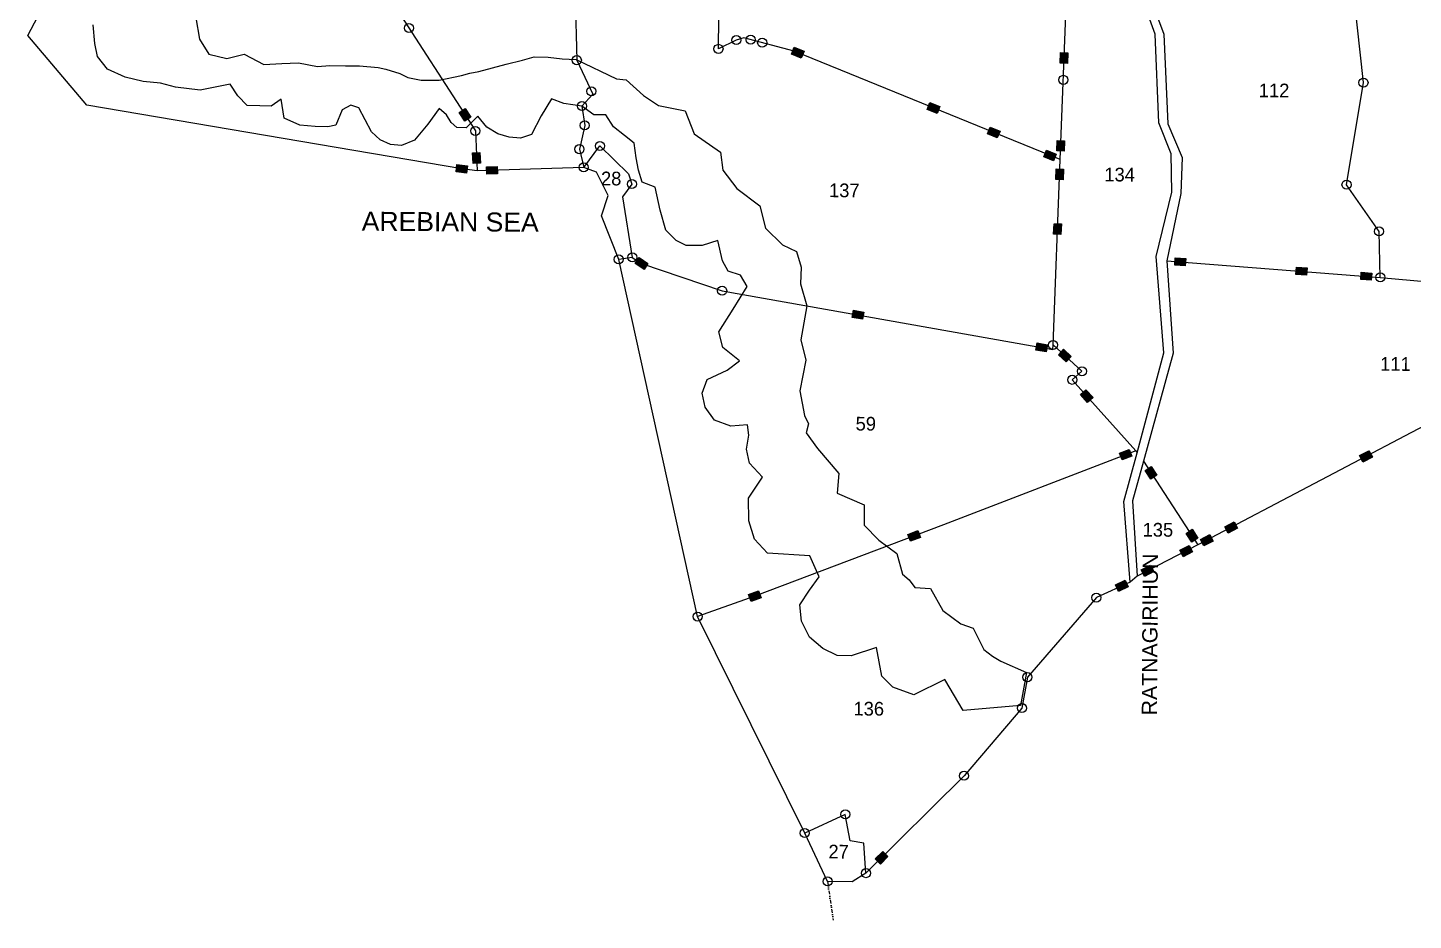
# Model space of a CAD drawing. Header units: metres. Extents: x 311141 to 315796, y 1906170 to 1910884.
# Drawn here: x 311141 to 313028, y 1906665 to 1907880 of the extents above; entities that cross this region are included whole.
import ezdxf

# ---------------------------------------------------------------- set-up
doc = ezdxf.new("R2010")
doc.units = ezdxf.units.M
doc.header["$MEASUREMENT"] = 0
doc.linetypes.add('DIVIDE', pattern=[1.25, 0.5, -0.25, 0, -0.25, 0, -0.25])
for name, color, linetype in [('OFF', 1, 'Continuous'), ('POLY_HATCH', 12, 'Continuous'), ('POLY_PARCEL', 6, 'Continuous'), ('POLY_ROAD', 30, 'Continuous'), ('TEXT_MAPOUT', 7, 'Continuous'), ('TEXT_PARCEL', 7, 'Continuous'), ('V_BOUND_LINE', 7, 'Continuous'), ('V_DIVIDE_LINE', 7, 'DIVIDE')]:
    doc.layers.add(name, color=color, linetype=linetype)
doc.styles.get("Standard").update_dxf_attribs({"font": 'arial.ttf'})
doc.styles.add('TEXT_MAP', font='')
doc.styles.get('TEXT_MAP').set_extended_font_data('Kruti Dev 050')

msp = doc.modelspace()

# ---------------------------------------------------------------- hatches: boundary and pattern name
for points in [[(312194.3, 1907838.8), (312198.1, 1907848), (312184.7, 1907853.4), (312181, 1907844.2)], [(312547, 1907831.9), (312556.9, 1907831.5), (312557.5, 1907845.9), (312547.5, 1907846.3)], [(311736.1, 1907752.8), (311744.5, 1907758.2), (311736.7, 1907770.3), (311728.3, 1907764.9)], [(312379.2, 1907763.5), (312383, 1907772.7), (312369.6, 1907778.2), (312365.9, 1907768.9)], [(312461.2, 1907730.1), (312465, 1907739.4), (312451.6, 1907744.8), (312447.9, 1907735.6)], [(312542.3, 1907712.3), (312552.2, 1907711.9), (312552.8, 1907726.3), (312542.9, 1907726.7)], [(311747.4, 1907695.3), (311757.4, 1907695.7), (311756.8, 1907710.1), (311746.8, 1907709.7)], [(312537.8, 1907698.9), (312541.6, 1907708.2), (312528.3, 1907713.6), (312524.5, 1907704.4)], [(311738.5, 1907682.3), (311739.8, 1907692.2), (311725.5, 1907694), (311724.2, 1907684.1)], [(311765.8, 1907690.8), (311766.1, 1907680.9), (311780.5, 1907681.3), (311780.2, 1907691.3)], [(312551.3, 1907687.5), (312541.3, 1907687.8), (312540.8, 1907673.4), (312550.8, 1907673.1)], [(312538, 1907598.9), (312547.9, 1907598.6), (312548.5, 1907613), (312538.5, 1907613.3)], [(311973.6, 1907567.3), (311968.1, 1907559), (311980.2, 1907551.1), (311985.6, 1907559.4)], [(312703.6, 1907567.1), (312702.8, 1907557.1), (312717.2, 1907556), (312717.9, 1907566)], [(312882.4, 1907543.2), (312883.2, 1907553.1), (312868.8, 1907554.2), (312868, 1907544.3)], [(312970.5, 1907536.3), (312971.3, 1907546.2), (312956.9, 1907547.4), (312956.2, 1907537.4)], [(312277.9, 1907483.2), (312279.7, 1907493), (312265.5, 1907495.5), (312263.7, 1907485.7)], [(312527.8, 1907438.8), (312529.5, 1907448.7), (312515.4, 1907451.2), (312513.6, 1907441.4)], [(312555.1, 1907425.3), (312561.8, 1907432.7), (312551.2, 1907442.4), (312544.4, 1907435)], [(312584.2, 1907370.1), (312591.6, 1907376.7), (312582, 1907387.4), (312574.6, 1907380.8)], [(312644.6, 1907296.9), (312641, 1907306.2), (312627.5, 1907301.1), (312631.1, 1907291.8)], [(312972, 1907295.6), (312967.3, 1907304.4), (312954.6, 1907297.7), (312959.2, 1907288.9)], [(312670.8, 1907283), (312662.4, 1907277.6), (312670.3, 1907265.5), (312678.7, 1907271)], [(312356.6, 1907186.3), (312353.1, 1907195.6), (312339.6, 1907190.5), (312343.1, 1907181.2)], [(312726.2, 1907179.8), (312734.5, 1907185.3), (312726.7, 1907197.4), (312718.3, 1907191.9)], [(312770.9, 1907201), (312775.5, 1907192.1), (312788.2, 1907198.9), (312783.6, 1907207.7)], [(312727, 1907166.7), (312722.5, 1907175.6), (312709.6, 1907169), (312714.2, 1907160.2)], [(312737.9, 1907183.6), (312742.6, 1907174.8), (312755.3, 1907181.5), (312750.7, 1907190.3)], [(312657.1, 1907142.1), (312661.6, 1907133.2), (312674.4, 1907139.8), (312669.9, 1907148.6)], [(312639.6, 1907119), (312635.4, 1907128), (312622.3, 1907122), (312626.5, 1907113)], [(312139.6, 1907104.4), (312136.1, 1907113.8), (312122.6, 1907108.7), (312126.1, 1907099.3)], [(312294.9, 1906748.9), (312302, 1906741.9), (312312.2, 1906752), (312305.2, 1906759.1)]]:
    msp.add_hatch(color=256).paths.add_polyline_path(points)

# ---------------------------------------------------------------- linework, layer by layer
for p, q in [((312181, 1907844.2), (312184.7, 1907853.4)), ((312194.3, 1907838.8), (312181, 1907844.2)), ((312184.7, 1907853.4), (312198.1, 1907848)), ((312198.1, 1907848), (312194.3, 1907838.8)), ((312547, 1907831.9), (312547.5, 1907846.3)), ((312547.5, 1907846.3), (312557.5, 1907845.9)), ((312557.5, 1907845.9), (312556.9, 1907831.5)), ((312556.9, 1907831.5), (312547, 1907831.9)), ((311728.3, 1907764.9), (311736.7, 1907770.3)), ((311736.1, 1907752.8), (311728.3, 1907764.9)), ((311736.7, 1907770.3), (311744.5, 1907758.2)), ((312365.9, 1907768.9), (312369.6, 1907778.2)), ((312379.2, 1907763.5), (312365.9, 1907768.9)), ((312369.6, 1907778.2), (312383, 1907772.7)), ((312383, 1907772.7), (312379.2, 1907763.5)), ((311744.5, 1907758.2), (311736.1, 1907752.8)), ((312447.9, 1907735.6), (312451.6, 1907744.8)), ((312451.6, 1907744.8), (312465, 1907739.4)), ((312461.2, 1907730.1), (312447.9, 1907735.6)), ((312465, 1907739.4), (312461.2, 1907730.1)), ((312542.3, 1907712.3), (312542.9, 1907726.7)), ((312542.9, 1907726.7), (312552.8, 1907726.3)), ((312552.8, 1907726.3), (312552.2, 1907711.9)), ((311746.8, 1907709.7), (311756.8, 1907710.1)), ((311747.4, 1907695.3), (311746.8, 1907709.7)), ((311756.8, 1907710.1), (311757.4, 1907695.7)), ((312524.5, 1907704.4), (312528.3, 1907713.6)), ((312537.8, 1907698.9), (312524.5, 1907704.4)), ((312528.3, 1907713.6), (312541.6, 1907708.2)), ((312541.6, 1907708.2), (312537.8, 1907698.9)), ((312552.2, 1907711.9), (312542.3, 1907712.3)), ((311724.2, 1907684.1), (311725.5, 1907694)), ((311725.5, 1907694), (311739.8, 1907692.2)), ((311739.8, 1907692.2), (311738.5, 1907682.3)), ((311757.4, 1907695.7), (311747.4, 1907695.3)), ((311765.8, 1907690.8), (311780.2, 1907691.3)), ((311766.1, 1907680.9), (311765.8, 1907690.8)), ((311780.2, 1907691.3), (311780.5, 1907681.3)), ((312540.8, 1907673.4), (312541.3, 1907687.8)), ((312541.3, 1907687.8), (312551.3, 1907687.5)), ((312551.3, 1907687.5), (312550.8, 1907673.1)), ((311738.5, 1907682.3), (311724.2, 1907684.1)), ((311780.5, 1907681.3), (311766.1, 1907680.9)), ((312550.8, 1907673.1), (312540.8, 1907673.4)), ((312538, 1907598.9), (312538.5, 1907613.3)), ((312538.5, 1907613.3), (312548.5, 1907613)), ((312548.5, 1907613), (312547.9, 1907598.6)), ((312547.9, 1907598.6), (312538, 1907598.9)), ((311968.1, 1907559), (311973.6, 1907567.3)), ((311980.2, 1907551.1), (311968.1, 1907559)), ((311973.6, 1907567.3), (311985.6, 1907559.4)), ((311985.6, 1907559.4), (311980.2, 1907551.1)), ((312702.8, 1907557.1), (312703.6, 1907567.1)), ((312717.2, 1907556), (312702.8, 1907557.1)), ((312703.6, 1907567.1), (312717.9, 1907566)), ((312717.9, 1907566), (312717.2, 1907556)), ((312868, 1907544.3), (312868.8, 1907554.2)), ((312868.8, 1907554.2), (312883.2, 1907553.1)), ((312883.2, 1907553.1), (312882.4, 1907543.2)), ((312882.4, 1907543.2), (312868, 1907544.3)), ((312956.2, 1907537.4), (312956.9, 1907547.4)), ((312970.5, 1907536.3), (312956.2, 1907537.4)), ((312956.9, 1907547.4), (312971.3, 1907546.2)), ((312971.3, 1907546.2), (312970.5, 1907536.3)), ((312263.7, 1907485.7), (312265.5, 1907495.5)), ((312277.9, 1907483.2), (312263.7, 1907485.7)), ((312265.5, 1907495.5), (312279.7, 1907493)), ((312279.7, 1907493), (312277.9, 1907483.2)), ((312513.6, 1907441.4), (312515.4, 1907451.2)), ((312527.8, 1907438.8), (312513.6, 1907441.4)), ((312515.4, 1907451.2), (312529.5, 1907448.7)), ((312529.5, 1907448.7), (312527.8, 1907438.8)), ((312544.4, 1907435), (312551.2, 1907442.4)), ((312551.2, 1907442.4), (312561.8, 1907432.7)), ((312555.1, 1907425.3), (312544.4, 1907435)), ((312561.8, 1907432.7), (312555.1, 1907425.3)), ((312574.6, 1907380.8), (312582, 1907387.4)), ((312582, 1907387.4), (312591.6, 1907376.7)), ((312584.2, 1907370.1), (312574.6, 1907380.8)), ((312591.6, 1907376.7), (312584.2, 1907370.1)), ((312627.5, 1907301.1), (312641, 1907306.2)), ((312631.1, 1907291.8), (312627.5, 1907301.1)), ((312644.6, 1907296.9), (312631.1, 1907291.8)), ((312641, 1907306.2), (312644.6, 1907296.9)), ((312954.6, 1907297.7), (312967.3, 1907304.4)), ((312959.2, 1907288.9), (312954.6, 1907297.7)), ((312972, 1907295.6), (312959.2, 1907288.9)), ((312967.3, 1907304.4), (312972, 1907295.6)), ((312662.4, 1907277.6), (312670.8, 1907283)), ((312670.3, 1907265.5), (312662.4, 1907277.6)), ((312678.7, 1907271), (312670.3, 1907265.5)), ((312670.8, 1907283), (312678.7, 1907271)), ((312339.6, 1907190.5), (312353.1, 1907195.6)), ((312353.1, 1907195.6), (312356.6, 1907186.3)), ((312718.3, 1907191.9), (312726.7, 1907197.4)), ((312726.7, 1907197.4), (312734.5, 1907185.3)), ((312770.9, 1907201), (312783.6, 1907207.7)), ((312775.5, 1907192.1), (312770.9, 1907201)), ((312788.2, 1907198.9), (312775.5, 1907192.1)), ((312783.6, 1907207.7), (312788.2, 1907198.9)), ((312343.1, 1907181.2), (312339.6, 1907190.5)), ((312356.6, 1907186.3), (312343.1, 1907181.2)), ((312709.6, 1907169), (312722.5, 1907175.6)), ((312726.2, 1907179.8), (312718.3, 1907191.9)), ((312722.5, 1907175.6), (312727, 1907166.7)), ((312734.5, 1907185.3), (312726.2, 1907179.8)), ((312737.9, 1907183.6), (312750.7, 1907190.3)), ((312742.6, 1907174.8), (312737.9, 1907183.6)), ((312755.3, 1907181.5), (312742.6, 1907174.8)), ((312750.7, 1907190.3), (312755.3, 1907181.5)), ((312714.2, 1907160.2), (312709.6, 1907169)), ((312727, 1907166.7), (312714.2, 1907160.2)), ((312657.1, 1907142.1), (312669.9, 1907148.6)), ((312661.6, 1907133.2), (312657.1, 1907142.1)), ((312674.4, 1907139.8), (312661.6, 1907133.2)), ((312669.9, 1907148.6), (312674.4, 1907139.8)), ((312622.3, 1907122), (312635.4, 1907128)), ((312626.5, 1907113), (312622.3, 1907122)), ((312639.6, 1907119), (312626.5, 1907113)), ((312635.4, 1907128), (312639.6, 1907119)), ((312122.6, 1907108.7), (312136.1, 1907113.8)), ((312126.1, 1907099.3), (312122.6, 1907108.7)), ((312139.6, 1907104.4), (312126.1, 1907099.3)), ((312136.1, 1907113.8), (312139.6, 1907104.4)), ((312294.9, 1906748.9), (312305.2, 1906759.1)), ((312302, 1906741.9), (312294.9, 1906748.9)), ((312312.2, 1906752), (312302, 1906741.9)), ((312305.2, 1906759.1), (312312.2, 1906752))]:
    msp.add_line(p, q)
for centre in [(311660, 1907879.6), (312081.6, 1907851.3), (312105.8, 1907863.2), (312125.3, 1907863.8), (312141.1, 1907859.6), (311888.7, 1907835.9), (311908.6, 1907793.6), (312551.1, 1907809.1), (312959.9, 1907805.3), (311895.6, 1907773.5), (311750.6, 1907739.6), (311899.4, 1907747.2), (311920.1, 1907719.2), (311892.3, 1907714.8), (311898.1, 1907690), (311963.7, 1907667.3), (312936.8, 1907666.4), (312981.2, 1907602.9), (311964.2, 1907567.5), (311945.8, 1907564.8), (312982.8, 1907540.3), (312086.6, 1907522.2), (312537.2, 1907448.3), (312563.3, 1907400.9), (312576.6, 1907412.5), (312596.2, 1907104.5), (312053.2, 1907078.7), (312502.3, 1906996.2), (312494.8, 1906954.1), (312416, 1906862), (312254.3, 1906809.5), (312199.1, 1906784.1), (312230.1, 1906718.2), (312282.4, 1906729.5)]:
    msp.add_circle(centre, 6.17)
at = {"layer": 'OFF'}
msp.add_line((312651.6, 1907133.7), (312642.3, 1907125.7), dxfattribs=at)
at = {"layer": 'POLY_HATCH'}
for p, q in [((311369.7, 1907893.6), (311375.1, 1907864.4)), ((311232.3, 1907858.5), (311229.9, 1907883.9)), ((311235.8, 1907841.1), (311232.3, 1907858.5)), ((311375.1, 1907864.4), (311387.4, 1907844.1)), ((311249.7, 1907823.7), (311235.8, 1907841.1)), ((311387.4, 1907844.1), (311412, 1907838.4)), ((311412, 1907838.4), (311435.6, 1907843.9)), ((311435.6, 1907843.9), (311462.5, 1907830.2)), ((311792.4, 1907830.5), (311814.9, 1907835.9)), ((311814.9, 1907835.9), (311830.6, 1907840.3)), ((311830.6, 1907840.3), (311849.7, 1907840.2)), ((311849.7, 1907840.2), (311868.8, 1907837.8)), ((311868.8, 1907837.8), (311887.9, 1907836.6)), ((311887.9, 1907836.6), (311942.7, 1907810.5)), ((311273.6, 1907812.9), (311249.7, 1907823.7)), ((311462.5, 1907830.2), (311487.2, 1907831.2)), ((311487.2, 1907831.2), (311509.6, 1907832.2)), ((311509.6, 1907832.2), (311535.4, 1907827.5)), ((311535.4, 1907827.5), (311552.2, 1907828.6)), ((311552.2, 1907828.6), (311573.6, 1907828.4)), ((311573.6, 1907828.4), (311592.6, 1907828.3)), ((311592.6, 1907828.3), (311618.4, 1907825.9)), ((311618.4, 1907825.9), (311628.5, 1907823.6)), ((311628.5, 1907823.6), (311647.6, 1907817.9)), ((311647.6, 1907817.9), (311658.8, 1907812.2)), ((311731.7, 1907815.1), (311743, 1907818.4)), ((311743, 1907818.4), (311755.3, 1907820.6)), ((311755.3, 1907820.6), (311792.4, 1907830.5)), ((311298, 1907806.8), (311273.6, 1907812.9)), ((311322, 1907804.5), (311298, 1907806.8)), ((311342.1, 1907799), (311322, 1907804.5)), ((311375.6, 1907795.2), (311342.1, 1907799)), ((311416.7, 1907803.2), (311375.6, 1907795.2)), ((311427.3, 1907787.3), (311416.7, 1907803.2)), ((311658.8, 1907812.2), (311676.7, 1907808.7)), ((311676.7, 1907808.7), (311687.9, 1907808.7)), ((311687.9, 1907808.7), (311701.4, 1907808.6)), ((311701.4, 1907808.6), (311731.7, 1907815.1)), ((311942.7, 1907810.5), (311956.1, 1907809.3)), ((311956.1, 1907809.3), (311979.6, 1907787.8)), ((311439.8, 1907774.2), (311427.3, 1907787.3)), ((311486.1, 1907782.7), (311472.6, 1907773.5)), ((311490, 1907756.8), (311486.1, 1907782.7)), ((311854.4, 1907783.5), (311840.3, 1907760.1)), ((311871.2, 1907777), (311854.4, 1907783.5)), ((311979.6, 1907787.8), (311999.7, 1907774.2)), ((311457.1, 1907773.8), (311439.8, 1907774.2)), ((311472.6, 1907773.5), (311457.1, 1907773.8)), ((311569.2, 1907768.4), (311560.7, 1907747.3)), ((311580.8, 1907774.7), (311569.2, 1907768.4)), ((311592, 1907771.1), (311580.8, 1907774.7)), ((311609.1, 1907738.5), (311592, 1907771.1)), ((311701.4, 1907770.2), (311685.9, 1907748.7)), ((311711.1, 1907761.4), (311701.4, 1907770.2)), ((311717.5, 1907751.1), (311711.1, 1907761.4)), ((311840.3, 1907760.1), (311827.1, 1907734.8)), ((311895.6, 1907773.5), (311871.2, 1907777)), ((311912, 1907761.5), (311895.6, 1907773.5)), ((311928.4, 1907761.7), (311912, 1907761.5)), ((311938.6, 1907745.2), (311928.4, 1907761.7)), ((311999.7, 1907774.2), (312036.4, 1907767.1)), ((312036.4, 1907767.1), (312048.5, 1907735.6)), ((311511.6, 1907747.4), (311490, 1907756.8)), ((311532.2, 1907745.6), (311511.6, 1907747.4)), ((311549.6, 1907745.3), (311532.2, 1907745.6)), ((311560.7, 1907747.3), (311549.6, 1907745.3)), ((311685.9, 1907748.7), (311667.5, 1907727.2)), ((311725.3, 1907744.2), (311717.5, 1907751.1)), ((311737.8, 1907743.9), (311725.3, 1907744.2)), ((311753.8, 1907759.7), (311737.8, 1907743.9)), ((311766.3, 1907744.6), (311753.8, 1907759.7)), ((311781.2, 1907735.8), (311766.3, 1907744.6)), ((311953.8, 1907733.5), (311938.6, 1907745.2)), ((311620.7, 1907727.3), (311609.1, 1907738.5)), ((311635.1, 1907721.2), (311620.7, 1907727.3)), ((311667.5, 1907727.2), (311650.1, 1907720)), ((311796.6, 1907731.2), (311781.2, 1907735.8)), ((311812.1, 1907729.9), (311796.6, 1907731.2)), ((311827.1, 1907734.8), (311812.1, 1907729.9)), ((311966.6, 1907723), (311953.8, 1907733.5)), ((311969.5, 1907702.9), (311966.6, 1907723)), ((312048.5, 1907735.6), (312084.3, 1907710.7)), ((311650.1, 1907720), (311635.1, 1907721.2)), ((312084.3, 1907710.7), (312087.5, 1907686)), ((311972.5, 1907686.4), (311969.5, 1907702.9)), ((311977.9, 1907669.9), (311972.5, 1907686.4)), ((312087.5, 1907686), (312106.4, 1907661.2)), ((311995.5, 1907663), (311977.9, 1907669.9)), ((312002.1, 1907631.9), (311995.5, 1907663)), ((312106.4, 1907661.2), (312137.7, 1907637.5)), ((312009.8, 1907604.4), (312002.1, 1907631.9)), ((312137.7, 1907637.5), (312145.4, 1907607.2)), ((312023.8, 1907590.3), (312009.8, 1907604.4)), ((312037.8, 1907583.5), (312023.8, 1907590.3)), ((312080.6, 1907590.5), (312059.2, 1907583.9)), ((312087.1, 1907563), (312080.6, 1907590.5)), ((312145.4, 1907607.2), (312168.8, 1907584.6)), ((312059.2, 1907583.9), (312037.8, 1907583.5)), ((312168.8, 1907584.6), (312187.8, 1907575.5)), ((312187.8, 1907575.5), (312194.4, 1907554.1)), ((312095, 1907548.9), (312087.1, 1907563)), ((312194.4, 1907554.1), (312193.2, 1907531.7)), ((312111.4, 1907543.4), (312095, 1907548.9)), ((312120.5, 1907528), (312111.4, 1907543.4)), ((312101.4, 1907497), (312120.5, 1907528)), ((312193.2, 1907531.7), (312202, 1907501.4)), ((312082.3, 1907466), (312101.4, 1907497)), ((312202, 1907501.4), (312193.8, 1907455.5)), ((312087.6, 1907444.7), (312082.3, 1907466)), ((312110.1, 1907426.8), (312087.6, 1907444.7)), ((312193.8, 1907455.5), (312200.4, 1907427.4)), ((312093.6, 1907414.1), (312110.1, 1907426.8)), ((312200.4, 1907427.4), (312192.3, 1907386)), ((312059.2, 1907382.6), (312066, 1907401.5)), ((312066, 1907401.5), (312093.6, 1907414.1)), ((312063.3, 1907363.7), (312059.2, 1907382.6)), ((312192.3, 1907386), (312198.8, 1907352.3)), ((312076, 1907345.9), (312063.3, 1907363.7)), ((312098.6, 1907337.8), (312076, 1907345.9)), ((312198.8, 1907352.3), (312204.4, 1907341)), ((312121.2, 1907339.5), (312098.6, 1907337.8)), ((312122.9, 1907325.5), (312121.2, 1907339.5)), ((312204.4, 1907341), (312200.9, 1907328.7)), ((312200.9, 1907328.7), (312216.5, 1907307.3)), ((312119.8, 1907306.6), (312122.9, 1907325.5)), ((312216.5, 1907307.3), (312245.5, 1907273.5)), ((312123.9, 1907287.6), (312119.8, 1907306.6)), ((312141.5, 1907268.6), (312123.9, 1907287.6)), ((312245.5, 1907273.5), (312243.1, 1907246.6)), ((312122.4, 1907240), (312141.5, 1907268.6)), ((312122.8, 1907208.9), (312122.4, 1907240)), ((312243.1, 1907246.6), (312280, 1907230.7)), ((312280, 1907230.7), (312279.8, 1907202.9)), ((312130.6, 1907183.9), (312122.8, 1907208.9)), ((312279.8, 1907202.9), (312299.9, 1907182.6)), ((312148.2, 1907164.8), (312130.6, 1907183.9)), ((312299.9, 1907182.6), (312324.5, 1907164.5)), ((312206.2, 1907161.4), (312148.2, 1907164.8)), ((312218.8, 1907132.9), (312206.2, 1907161.4)), ((312324.5, 1907164.5), (312332.2, 1907136.4)), ((312205.6, 1907114.4), (312218.8, 1907132.9)), ((312332.2, 1907136.4), (312341.1, 1907128.5)), ((312341.1, 1907128.5), (312348.9, 1907118.4)), ((312192.4, 1907094.7), (312205.6, 1907114.4)), ((312348.9, 1907118.4), (312370.2, 1907117.1)), ((312370.2, 1907117.1), (312386.9, 1907086.8)), ((312194.8, 1907072.2), (312192.4, 1907094.7)), ((312386.9, 1907086.8), (312411.4, 1907068.7)), ((312205.5, 1907050.7), (312194.8, 1907072.2)), ((312411.4, 1907068.7), (312428.2, 1907063)), ((312428.2, 1907063), (312442.7, 1907033.7)), ((312223.5, 1907035.3), (312205.5, 1907050.7)), ((312243.2, 1907025.5), (312223.5, 1907035.3)), ((312262.4, 1907025.1), (312243.2, 1907025.5)), ((312296.7, 1907036.8), (312262.4, 1907025.1)), ((312304, 1906997.6), (312296.7, 1907036.8)), ((312442.7, 1907033.7), (312454.9, 1907024.7)), ((312454.9, 1907024.7), (312466.1, 1907017.9)), ((312466.1, 1907017.9), (312501, 1907002.5)), ((312319.2, 1906982.7), (312304, 1906997.6)), ((312389.9, 1906992.9), (312347.8, 1906972.3)), ((312415, 1906950.7), (312389.9, 1906992.9)), ((312501, 1907002.5), (312493, 1906957.5)), ((312347.8, 1906972.3), (312319.2, 1906982.7)), ((312493, 1906957.5), (312415, 1906950.7))]:
    msp.add_line(p, q, dxfattribs=at)
at = {"layer": 'POLY_PARCEL'}
for p, q in [((311534.8, 1908073.2), (311750.6, 1907739.6)), ((312959.9, 1907805.3), (312931.2, 1908066.7)), ((312546.8, 1907700.7), (312559.1, 1908014.8)), ((311885, 1907968.5), (311888.7, 1907835.9)), ((312081.6, 1907851.3), (312082.3, 1907893.7)), ((312105.8, 1907863.2), (312081.6, 1907851.3)), ((312115.9, 1907866.3), (312105.8, 1907863.2)), ((312184.5, 1907848.1), (312115.9, 1907866.3)), ((311888.7, 1907835.9), (311910.5, 1907789.5)), ((312546.8, 1907700.7), (312184.5, 1907848.1)), ((312936.8, 1907666.4), (312959.9, 1907805.3)), ((311910.5, 1907789.5), (311895.6, 1907773.5)), ((311895.6, 1907773.5), (311899.4, 1907747.2)), ((311899.4, 1907747.2), (311892.3, 1907714.8)), ((311750.6, 1907739.6), (311752.8, 1907685.4)), ((311892.3, 1907714.8), (311898.1, 1907690)), ((311898.1, 1907690), (311920.1, 1907719.2)), ((311920.1, 1907719.2), (311959.2, 1907681.2)), ((312537.2, 1907448.3), (312546.8, 1907700.7)), ((311963.7, 1907667.3), (311951, 1907650)), ((311959.2, 1907681.2), (311963.7, 1907667.3)), ((312981.2, 1907602.9), (312936.8, 1907666.4)), ((311951, 1907650), (311964.2, 1907567.5)), ((312982.8, 1907540.3), (312981.2, 1907602.9)), ((311964.2, 1907567.5), (311945.8, 1907564.8)), ((311964.2, 1907567.5), (311976.9, 1907559.2)), ((311976.9, 1907559.2), (312086.6, 1907522.2)), ((312692, 1907563), (312982.8, 1907540.3)), ((312982.8, 1907540.3), (313385, 1907503.8)), ((312086.6, 1907522.2), (312537, 1907442.3)), ((312537, 1907442.3), (312537.2, 1907448.3)), ((312537.2, 1907448.3), (312576.6, 1907412.5)), ((312576.6, 1907412.5), (312563.3, 1907400.9)), ((312563.3, 1907400.9), (312649.7, 1907304.3)), ((312649.7, 1907304.3), (312387.8, 1907203.4)), ((312649.7, 1907304.3), (312651.5, 1907301.6)), ((312660.2, 1907290.2), (312734.5, 1907176.2)), ((312387.8, 1907203.4), (312131.1, 1907106.5)), ((312131.1, 1907106.5), (312053.2, 1907078.7)), ((312254.3, 1906809.5), (312199.1, 1906784.1)), ((312261, 1906773.4), (312254.3, 1906809.5)), ((312279.6, 1906770.5), (312261, 1906773.4)), ((312282.4, 1906729.5), (312279.6, 1906770.5))]:
    msp.add_line(p, q, dxfattribs=at)
at = {"layer": 'POLY_ROAD'}
for p, q in [((312624.4, 1908044.7), (312687.9, 1907871.2)), ((312676.4, 1907871.1), (312616.9, 1908033.9)), ((312681.4, 1907750.7), (312676.4, 1907871.1)), ((312687.9, 1907871.2), (312693.4, 1907749.3)), ((312698.2, 1907708.3), (312681.4, 1907750.7)), ((312693.4, 1907749.3), (312713, 1907703.4)), ((312698.7, 1907656.2), (312698.2, 1907708.3)), ((312713, 1907703.4), (312711.4, 1907654.6)), ((312677.7, 1907568.5), (312698.7, 1907656.2)), ((312711.4, 1907654.6), (312692, 1907563)), ((312688.2, 1907437.4), (312677.7, 1907568.5)), ((312692, 1907563), (312700.8, 1907437.1)), ((312651.5, 1907301.6), (312688.2, 1907437.4)), ((312700.8, 1907437.1), (312660.2, 1907290.2)), ((312633.6, 1907235.3), (312651.5, 1907301.6)), ((312660.2, 1907290.2), (312645.3, 1907236.4)), ((312642.3, 1907125.7), (312633.6, 1907235.3)), ((312645.3, 1907236.4), (312651.6, 1907133.7))]:
    msp.add_line(p, q, dxfattribs=at)
at = {"layer": 'V_BOUND_LINE'}
for p, q in [((311141, 1907869.4), (311186.3, 1907955.5)), ((311221.7, 1907774.5), (311141, 1907869.4)), ((311732, 1907688.1), (311221.7, 1907774.5)), ((311752.8, 1907685.4), (311732, 1907688.1)), ((311898.1, 1907690), (311752.8, 1907685.4)), ((311915.4, 1907683.3), (311898.1, 1907690)), ((311931.5, 1907651.6), (311915.4, 1907683.3)), ((311922.5, 1907624), (311931.5, 1907651.6)), ((311945.8, 1907564.8), (311922.5, 1907624)), ((312053.2, 1907078.7), (311945.8, 1907564.8)), ((313141.3, 1907390.4), (312734.5, 1907176.2)), ((312734.5, 1907176.2), (312651.6, 1907133.7)), ((312642.3, 1907125.7), (312596.2, 1907104.5)), ((312596.2, 1907104.5), (312502.3, 1906996.2)), ((312199.1, 1906784.1), (312053.2, 1907078.7)), ((312502.3, 1906996.2), (312494.8, 1906954.1)), ((312494.8, 1906954.1), (312416, 1906862)), ((312416, 1906862), (312282.4, 1906729.5)), ((312230.1, 1906718.2), (312199.1, 1906784.1)), ((312282.4, 1906729.5), (312263.5, 1906717.7)), ((312263.5, 1906717.7), (312230.1, 1906718.2))]:
    msp.add_line(p, q, dxfattribs=at)
at = {"layer": 'V_DIVIDE_LINE', "ltscale": 10}
msp.add_line((312230.1, 1906718.2), (312237.9, 1906665.4), dxfattribs=at)

# ---------------------------------------------------------------- texts
at = {"layer": 'TEXT_MAPOUT'}
for s, height, rotation, p in [('AREBIAN SEA', 25.884, 359.6506, (311595.7, 1907603.8)), ('RATNAGIRIHUN', 20.708, 89.6506, (312678.7, 1906944.2))]:
    msp.add_text(s, height=height, rotation=rotation, dxfattribs=at).set_placement(p)
at = {"layer": 'TEXT_PARCEL', "style": 'TEXT_MAP'}
for s, p in [('112', (312817.3, 1907785.5)), ('28', (311921.6, 1907665.6)), ('134', (312607, 1907671)), ('137', (312232.1, 1907649.5)), ('111', (312982.6, 1907413.3)), ('59', (312268.3, 1907331.9)), ('135', (312659.1, 1907187.6)), ('136', (312265.4, 1906944.1)), ('27', (312231.3, 1906749.5))]:
    msp.add_text(s, height=18.64, rotation=359.6506, dxfattribs=at).set_placement(p)

doc.saveas('drawing.dxf')
